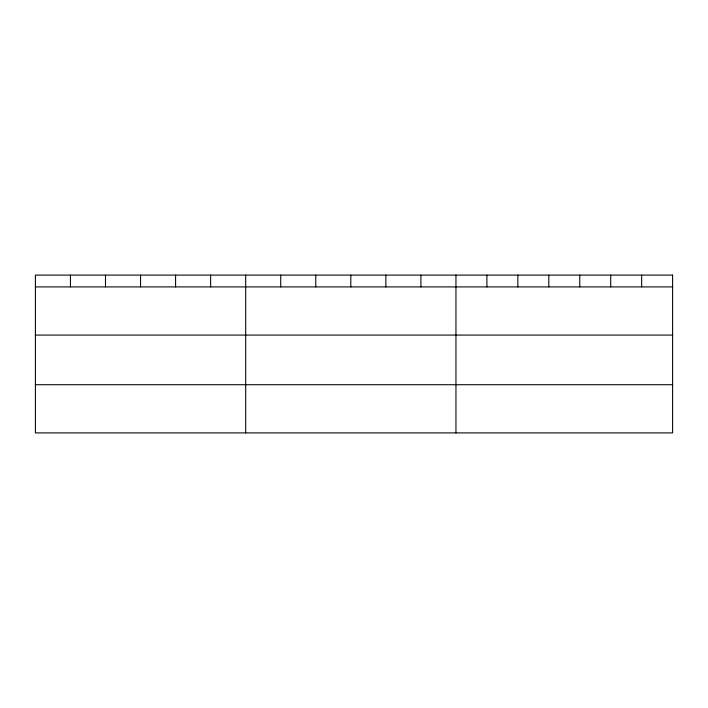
<?xml version="1.0" encoding="UTF-8"?>
<svg xmlns="http://www.w3.org/2000/svg" width="708" height="708" viewBox="0 0 708 708"><rect width="100%" height="100%" fill="white"/><g stroke="black" fill="none" stroke-linecap="round" stroke-linejoin="round"><path stroke-width="1.06" d="M35.4 286.908L672.6 286.908M35.4 335.079L672.6 335.079M35.4 384.718L672.6 384.718M641.652 275.102L641.652 286.908M610.703 275.102L610.703 286.908M579.755 275.102L579.755 286.908M548.797 275.102L548.797 286.908M517.849 275.102L517.849 286.908M486.9 275.102L486.9 286.908M455.952 275.102L455.952 432.898M420.906 275.102L420.906 286.908M385.86 275.102L385.86 286.908M350.814 275.102L350.814 286.908M315.768 275.102L315.768 286.908M280.722 275.102L280.722 286.908M245.676 275.102L245.676 432.898M210.63 275.102L210.63 286.908M175.584 275.102L175.584 286.908M140.538 275.102L140.538 286.908M105.492 275.102L105.492 286.908M70.446 275.102L70.446 286.908M672.6 275.102L35.4 275.102L35.4 432.898L672.6 432.898L672.6 275.102"/></g></svg>
